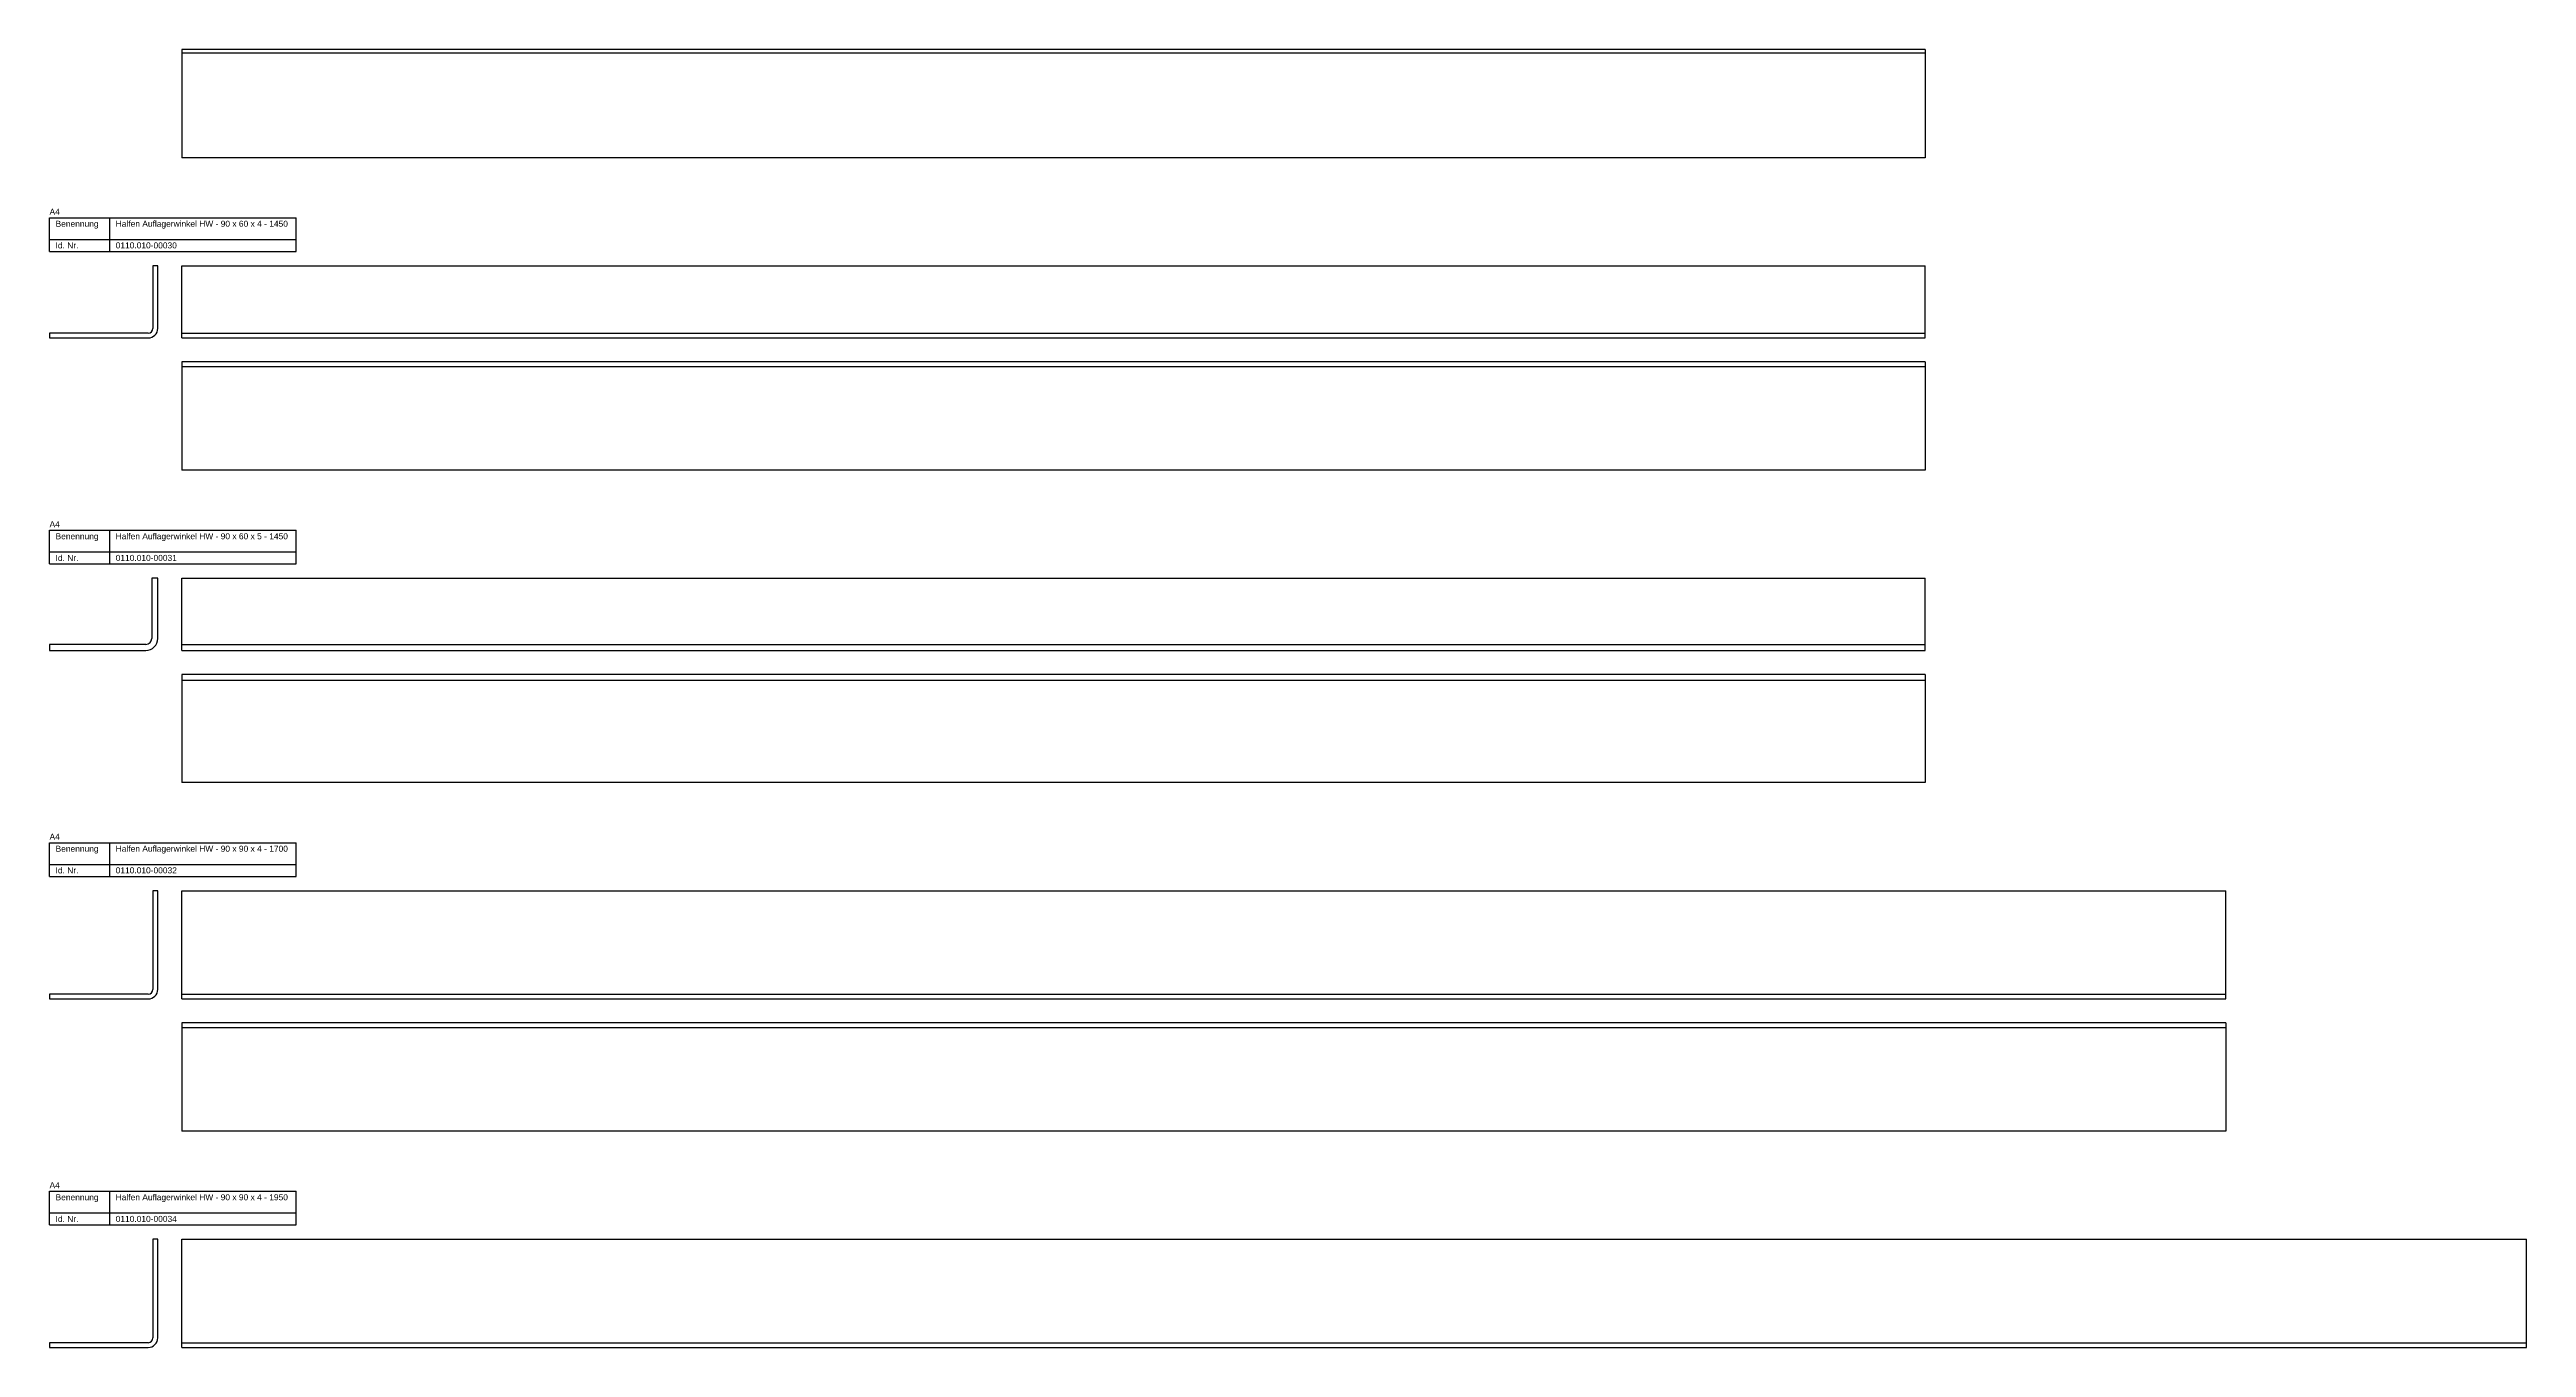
# Model space of a CAD drawing. Header units: millimetres. Extents: x 3 to 3458, y -4052 to 271.
# Drawn here: x 1148 to 3208, y -1902 to -822 of the extents above; entities that cross this region are included whole.
import ezdxf

# ---------------------------------------------------------------- set-up
doc = ezdxf.new("R2010")
doc.units = ezdxf.units.MM
doc.layers.add('HALFEN-KONSOLANKER', color=2, linetype='CONTINUOUS')
doc.styles.add('ARIAL50', font='ARIAL.TTF', dxfattribs={"height": 5})

msp = doc.modelspace()

# ---------------------------------------------------------------- linework, layer by layer
at = {"layer": 'HALFEN-KONSOLANKER'}
for p, q in [((2708.4, -821.8), (1258.4, -821.8)), ((1258.4, -821.8), (1258.4, -911.8)), ((2708.4, -821.8), (2708.4, -911.8)), ((2708.4, -824.8), (1258.4, -824.8)), ((2708.4, -911.8), (1258.4, -911.8)), ((1148.4, -961.8), (1353.4, -961.8)), ((1148.4, -989.8), (1148.4, -961.8)), ((1198.4, -989.8), (1198.4, -961.8)), ((1353.4, -989.8), (1353.4, -961.8)), ((1148.4, -979.8), (1353.4, -979.8)), ((1148.4, -989.8), (1353.4, -989.8)), ((1234.4, -1001.8), (1234.4, -1053.8)), ((1238.4, -1001.8), (1234.4, -1001.8)), ((1238.4, -1053.8), (1238.4, -1001.8)), ((1258.4, -1001.8), (2708.4, -1001.8)), ((1258.4, -1061.8), (1258.4, -1001.8)), ((2708.4, -1061.8), (2708.4, -1001.8)), ((1230.4, -1057.8), (1148.4, -1057.8)), ((1148.4, -1057.8), (1148.4, -1061.8)), ((1148.4, -1061.8), (1230.4, -1061.8)), ((1258.4, -1057.8), (2708.4, -1057.8)), ((1258.4, -1061.8), (2708.4, -1061.8)), ((1258.4, -1081.8), (1258.4, -1171.8)), ((2708.4, -1081.8), (1258.4, -1081.8)), ((2708.4, -1085.8), (1258.4, -1085.8)), ((2708.4, -1081.8), (2708.4, -1171.8)), ((2708.4, -1171.8), (1258.4, -1171.8)), ((1148.4, -1221.8), (1353.4, -1221.8)), ((1148.4, -1249.8), (1148.4, -1221.8)), ((1198.4, -1249.8), (1198.4, -1221.8)), ((1353.4, -1249.8), (1353.4, -1221.8)), ((1148.4, -1239.8), (1353.4, -1239.8)), ((1148.4, -1249.8), (1353.4, -1249.8)), ((1233.4, -1261.8), (1233.4, -1311.8)), ((1238.4, -1261.8), (1233.4, -1261.8)), ((1238.4, -1311.8), (1238.4, -1261.8)), ((1258.4, -1261.8), (2708.4, -1261.8)), ((1258.4, -1321.8), (1258.4, -1261.8)), ((2708.4, -1321.8), (2708.4, -1261.8)), ((1228.4, -1316.8), (1148.4, -1316.8)), ((1148.4, -1316.8), (1148.4, -1321.8)), ((1258.4, -1316.8), (2708.4, -1316.8)), ((1148.4, -1321.8), (1228.4, -1321.8)), ((1258.4, -1321.8), (2708.4, -1321.8)), ((2708.4, -1341.8), (1258.4, -1341.8)), ((1258.4, -1341.8), (1258.4, -1431.8)), ((2708.4, -1346.8), (1258.4, -1346.8)), ((2708.4, -1341.8), (2708.4, -1431.8)), ((2708.4, -1431.8), (1258.4, -1431.8)), ((1148.4, -1481.8), (1353.4, -1481.8)), ((1148.4, -1509.8), (1148.4, -1481.8)), ((1198.4, -1509.8), (1198.4, -1481.8)), ((1353.4, -1509.8), (1353.4, -1481.8)), ((1148.4, -1499.8), (1353.4, -1499.8)), ((1148.4, -1509.8), (1353.4, -1509.8)), ((1234.4, -1521.8), (1234.4, -1603.8)), ((1238.4, -1521.8), (1234.4, -1521.8)), ((1238.4, -1603.8), (1238.4, -1521.8)), ((1258.4, -1521.8), (2958.4, -1521.8)), ((1258.4, -1611.8), (1258.4, -1521.8)), ((2958.4, -1611.8), (2958.4, -1521.8)), ((1230.4, -1607.8), (1148.4, -1607.8)), ((1148.4, -1607.8), (1148.4, -1611.8)), ((1148.4, -1611.8), (1230.4, -1611.8)), ((1258.4, -1607.8), (2958.4, -1607.8)), ((1258.4, -1611.8), (2958.4, -1611.8)), ((2958.4, -1631.8), (1258.4, -1631.8)), ((1258.4, -1631.8), (1258.4, -1721.8)), ((2958.4, -1635.8), (1258.4, -1635.8)), ((2958.4, -1631.8), (2958.4, -1721.8)), ((2958.4, -1721.8), (1258.4, -1721.8)), ((1148.4, -1771.8), (1353.4, -1771.8)), ((1148.4, -1799.8), (1148.4, -1771.8)), ((1148.4, -1789.8), (1353.4, -1789.8)), ((1198.4, -1799.8), (1198.4, -1771.8)), ((1353.4, -1799.8), (1353.4, -1771.8)), ((1148.4, -1799.8), (1353.4, -1799.8)), ((1234.4, -1811.8), (1234.4, -1893.8)), ((1238.4, -1811.8), (1234.4, -1811.8)), ((1238.4, -1893.8), (1238.4, -1811.8)), ((1258.4, -1811.8), (3208.4, -1811.8)), ((1258.4, -1901.8), (1258.4, -1811.8)), ((3208.4, -1901.8), (3208.4, -1811.8)), ((1230.4, -1897.8), (1148.4, -1897.8)), ((1148.4, -1897.8), (1148.4, -1901.8)), ((1148.4, -1901.8), (1230.4, -1901.8)), ((1258.4, -1897.8), (3208.4, -1897.8)), ((1258.4, -1901.8), (3208.4, -1901.8))]:
    msp.add_line(p, q, dxfattribs=at)
for centre, radius in [((1230.4, -1053.8), 4), ((1230.4, -1053.8), 8), ((1228.4, -1311.8), 5), ((1228.4, -1311.8), 10), ((1230.4, -1603.8), 4), ((1230.4, -1603.8), 8), ((1230.4, -1893.8), 8), ((1230.4, -1893.8), 4)]:
    msp.add_arc(centre, radius, 270, 0, dxfattribs=at)

# ---------------------------------------------------------------- texts
at = {"layer": 'HALFEN-KONSOLANKER', "style": 'ARIAL50'}
for s, p in [('A4', (1148.4, -959.3)), ('Benennung', (1153.4, -969.3)), ('Halfen Auflagerwinkel HW - 90 x 60 x 4 - 1450', (1203.4, -969.3)), ('Id. Nr.', (1153.4, -987.3)), ('0110.010-00030', (1203.4, -987.3)), ('A4', (1148.4, -1219.3)), ('Benennung', (1153.4, -1229.3)), ('Halfen Auflagerwinkel HW - 90 x 60 x 5 - 1450', (1203.4, -1229.3)), ('Id. Nr.', (1153.4, -1247.3)), ('0110.010-00031', (1203.4, -1247.3)), ('A4', (1148.4, -1479.3)), ('Benennung', (1153.4, -1489.3)), ('Id. Nr.', (1153.4, -1507.3)), ('0110.010-00032', (1203.4, -1507.3)), ('Halfen Auflagerwinkel HW - 90 x 90 x 4 - 1700', (1203.4, -1489.3)), ('A4', (1148.4, -1769.3)), ('Benennung', (1153.4, -1779.3)), ('Id. Nr.', (1153.4, -1797.3)), ('Halfen Auflagerwinkel HW - 90 x 90 x 4 - 1950', (1203.4, -1779.3)), ('0110.010-00034', (1203.4, -1797.3))]:
    msp.add_text(s, height=5, dxfattribs=at).set_placement(p)

doc.saveas('drawing.dxf')
